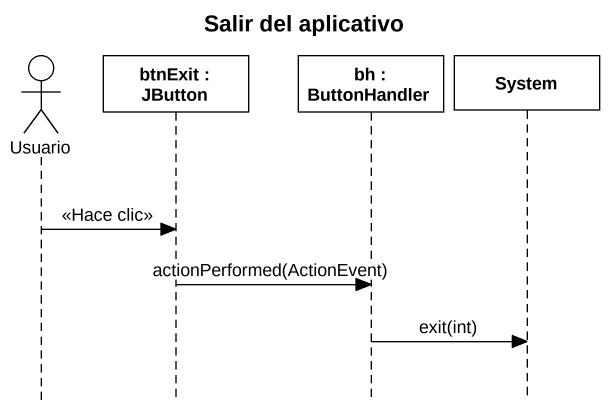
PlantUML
@startuml
title Salir del aplicativo
hide footbox
actor Usuario
participant "btnExit : JButton" as btnExit
participant "bh : ButtonHandler" as bh
participant System

Usuario -> btnExit : <<Hace clic>>
btnExit -> bh : actionPerformed(ActionEvent)
bh -> System : exit(int)
@enduml
